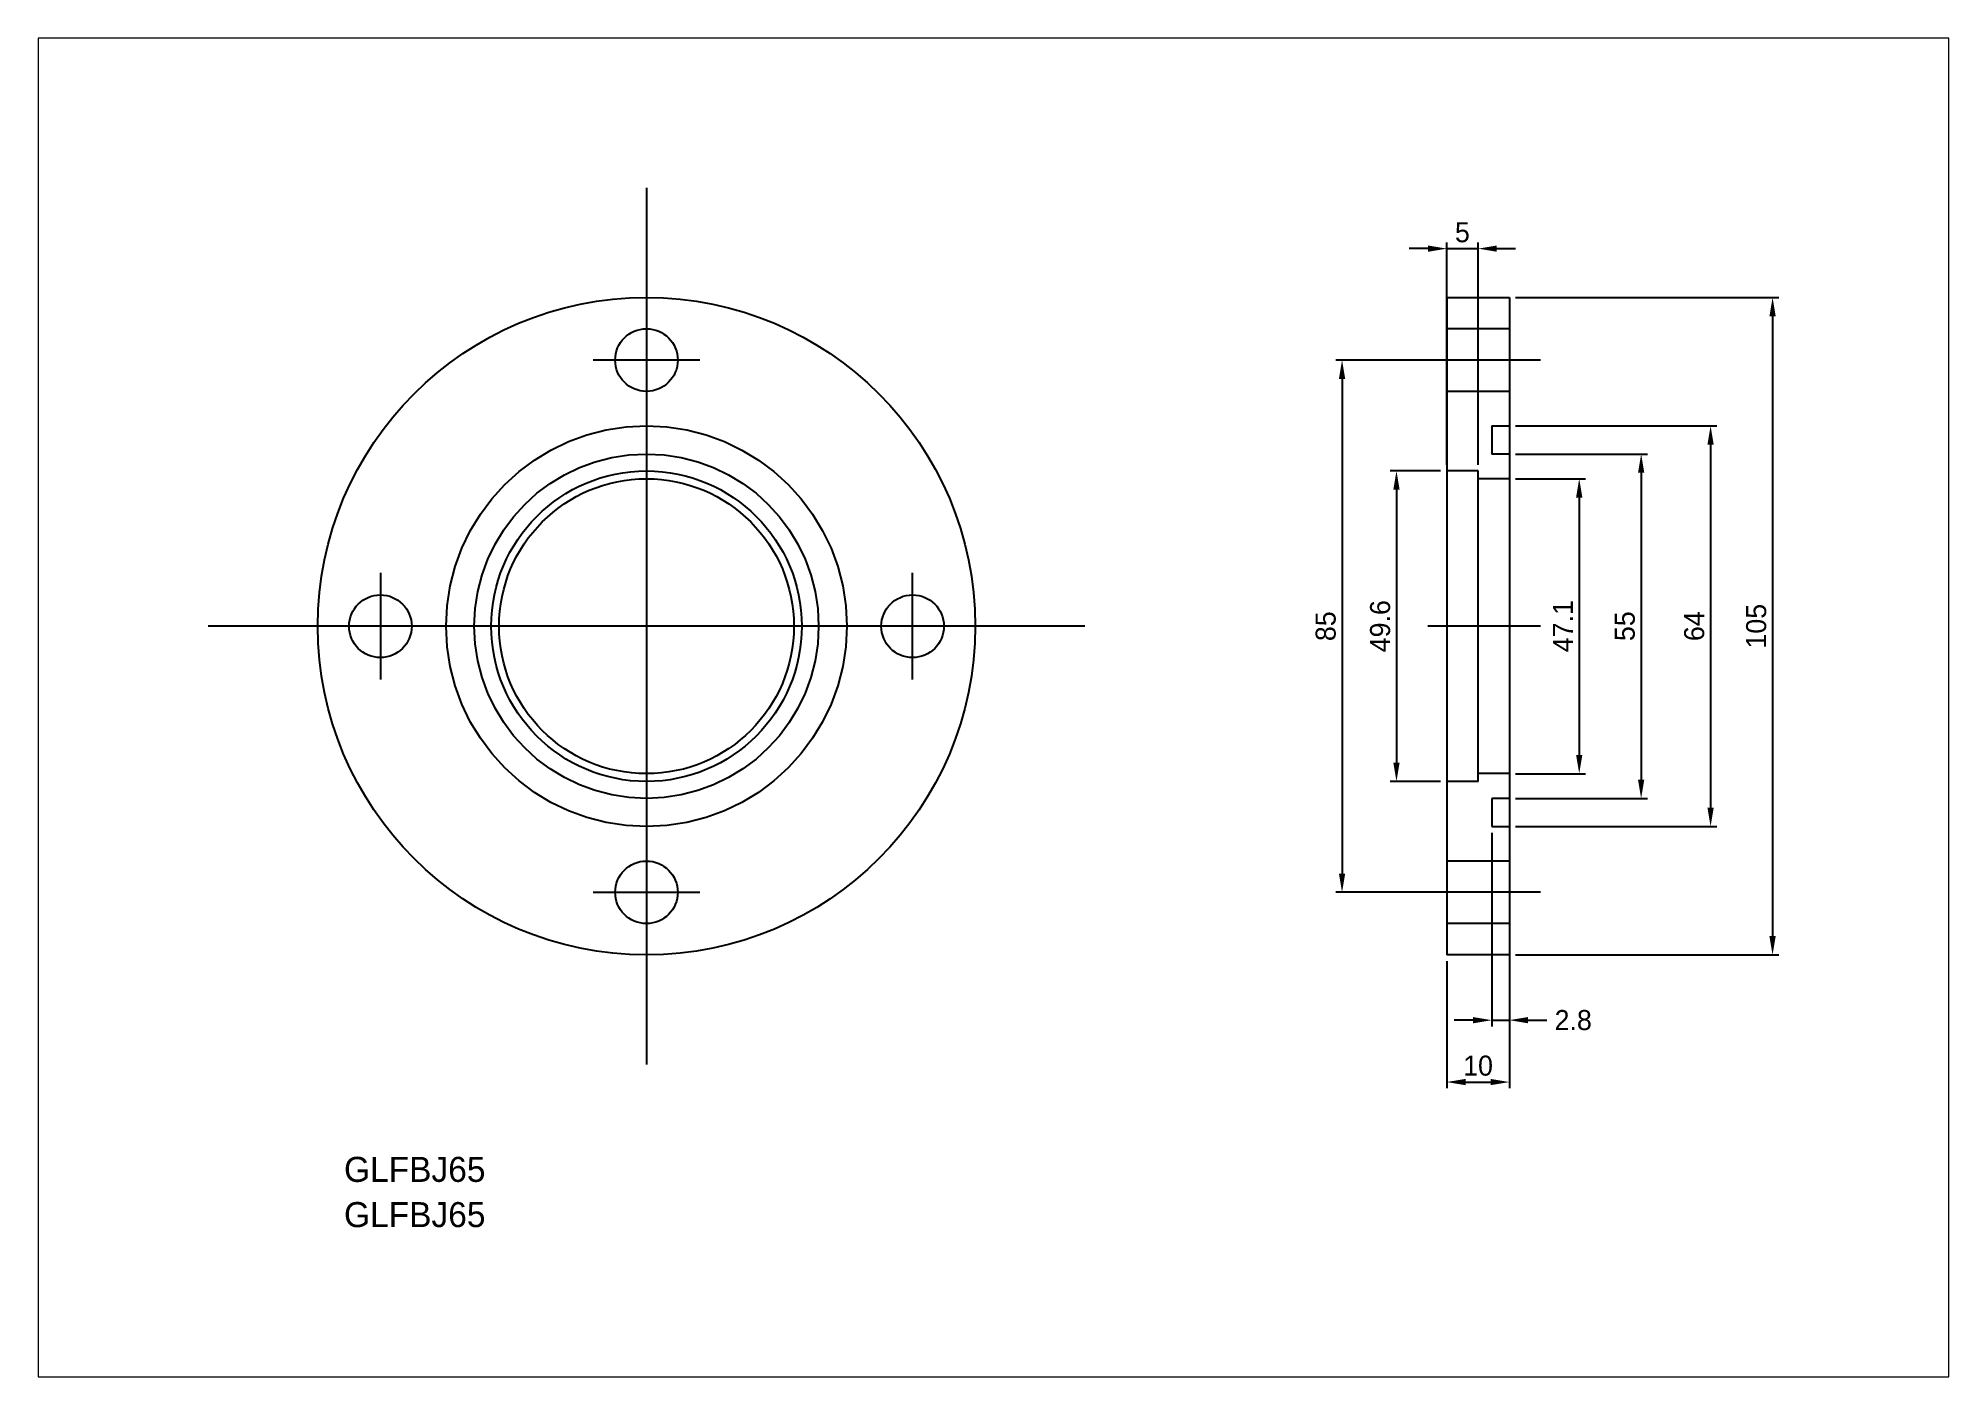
# Paper-space layout 'レイアウト1' of a CAD drawing. Extents: x 1.14 to 10.3, y 0.8 to 7.21.
# The model-space entities are those that its viewports show. They can reach past a viewport. Long polylines and large blocks are cut down to what shows.
import ezdxf

# ---------------------------------------------------------------- set-up
doc = ezdxf.new("R2010")
doc.units = 0
doc.header["$MEASUREMENT"] = 0
doc.linetypes.add('CENTER', pattern=[2, 1.25, -0.25, 0.25, -0.25])
doc.linetypes.add('DASHED', pattern=[0.75, 0.5, -0.25])
doc.layers.get('0').update_dxf_attribs({"linetype": 'CONTINUOUS'})
doc.layers.get('DEFPOINTS').update_dxf_attribs({"linetype": 'CONTINUOUS'})
doc.layers.add('CENTER', color=1, linetype='CENTER')
doc.dimstyles.new('MISUMI', dxfattribs={"dimtxt": 3.2, "dimasz": 3, "dimexe": 1, "dimexo": 1, "dimgap": 1, "dimtad": 1, "dimdec": 4, "dimdsep": 46, "dimtxsty": 'STANDARD', "dimcen": 0, "dimadec": 0, "dimazin": 0, "dimtfac": 0.6, "dimtdec": 4, "dimtix": 1, "dimtmove": 2, "dimatfit": 3, "dimfxl": 1, "dimtvp": 1, "dimtolj": 1, "dimarcsym": 0})

# ---------------------------------------------------------------- blocks, each defined once
blk = doc.blocks.new('*D19')
at = {"color": 0, "linetype": 'Continuous', "lineweight": -2}
for p, q in [((378.35, 83.06), (370.32, 83.06)), ((371.32, 80.06), (371.32, 36.46)), ((378.35, 33.46), (370.32, 33.46))]:
    blk.add_line(p, q, dxfattribs=at)
at = {"color": 0, "linetype": 'Continuous'}
for points in [[(370.82, 80.06), (371.82, 80.06), (371.32, 83.06)], [(370.82, 36.46), (371.82, 36.46), (371.32, 33.46)]]:
    blk.add_solid(points, dxfattribs=at)
at = {"layer": 'DEFPOINTS', "color": 0, "linetype": 'Continuous'}
for p in [(379.35, 83.06), (371.32, 33.46), (379.35, 33.46)]:
    blk.add_point(p, dxfattribs=at)
at = {"color": 0, "linetype": 'Continuous', "insert": (368.72, 58.26), "char_height": 3.2, "attachment_point": 5, "rotation": 90}
blk.add_mtext('\\A1;49.6', dxfattribs=at)
blk = doc.blocks.new('*D18')
at = {"color": 0, "linetype": 'Continuous', "lineweight": -2}
for p, q in [((390.35, 81.81), (401.51, 81.81)), ((400.51, 78.81), (400.51, 37.71)), ((390.35, 34.71), (401.51, 34.71))]:
    blk.add_line(p, q, dxfattribs=at)
at = {"color": 0, "linetype": 'Continuous'}
for points in [[(400.01, 78.81), (401.01, 78.81), (400.51, 81.81)], [(400.01, 37.71), (401.01, 37.71), (400.51, 34.71)]]:
    blk.add_solid(points, dxfattribs=at)
at = {"layer": 'DEFPOINTS', "color": 0, "linetype": 'Continuous'}
for p in [(389.35, 81.81), (389.35, 34.71), (400.51, 34.71)]:
    blk.add_point(p, dxfattribs=at)
at = {"color": 0, "linetype": 'Continuous', "insert": (397.91, 58.26), "char_height": 3.2, "attachment_point": 5, "rotation": 90}
blk.add_mtext('\\A1;47.1', dxfattribs=at)
blk = doc.blocks.new('*D17')
at = {"color": 0, "linetype": 'Continuous', "lineweight": -2}
for p, q in [((378.35, 100.76), (361.63, 100.76)), ((362.63, 97.76), (362.63, 18.76)), ((378.35, 15.76), (361.63, 15.76))]:
    blk.add_line(p, q, dxfattribs=at)
at = {"color": 0, "linetype": 'Continuous'}
for points in [[(362.13, 97.76), (363.13, 97.76), (362.63, 100.76)], [(362.13, 18.76), (363.13, 18.76), (362.63, 15.76)]]:
    blk.add_solid(points, dxfattribs=at)
at = {"layer": 'DEFPOINTS', "color": 0, "linetype": 'Continuous'}
for p in [(379.35, 100.76), (362.63, 15.76), (379.35, 15.76)]:
    blk.add_point(p, dxfattribs=at)
at = {"color": 0, "linetype": 'Continuous', "insert": (360.03, 58.26), "char_height": 3.2, "attachment_point": 5, "rotation": 90}
blk.add_mtext('\\A1;85', dxfattribs=at)
blk = doc.blocks.new('*D16')
at = {"color": 0, "linetype": 'Continuous', "lineweight": -2}
for p, q in [((379.35, 84.06), (379.35, 119.56)), ((384.35, 84.06), (384.35, 119.56)), ((376.35, 118.56), (373.35, 118.56)), ((379.35, 118.56), (384.35, 118.56)), ((387.35, 118.56), (390.35, 118.56))]:
    blk.add_line(p, q, dxfattribs=at)
at = {"color": 0, "linetype": 'Continuous'}
for points in [[(376.35, 119.06), (376.35, 118.06), (379.35, 118.56)], [(387.35, 119.06), (387.35, 118.06), (384.35, 118.56)]]:
    blk.add_solid(points, dxfattribs=at)
at = {"layer": 'DEFPOINTS', "color": 0, "linetype": 'Continuous'}
for p in [(384.35, 118.56), (379.35, 83.06), (384.35, 83.06)]:
    blk.add_point(p, dxfattribs=at)
at = {"color": 0, "linetype": 'Continuous', "insert": (381.85, 121.16), "char_height": 3.2, "attachment_point": 5}
blk.add_mtext('\\A1;5', dxfattribs=at)
blk = doc.blocks.new('*D15')
at = {"color": 0, "linetype": 'Continuous', "lineweight": -2}
for p, q in [((390.35, 85.76), (411.4, 85.76)), ((410.4, 82.76), (410.4, 33.76)), ((390.35, 30.76), (411.4, 30.76))]:
    blk.add_line(p, q, dxfattribs=at)
at = {"color": 0, "linetype": 'Continuous'}
for points in [[(409.9, 82.76), (410.9, 82.76), (410.4, 85.76)], [(409.9, 33.76), (410.9, 33.76), (410.4, 30.76)]]:
    blk.add_solid(points, dxfattribs=at)
at = {"layer": 'DEFPOINTS', "color": 0, "linetype": 'Continuous'}
for p in [(389.35, 85.76), (389.35, 30.76), (410.4, 30.76)]:
    blk.add_point(p, dxfattribs=at)
at = {"color": 0, "linetype": 'Continuous', "insert": (407.8, 58.26), "char_height": 3.2, "attachment_point": 5, "rotation": 90}
blk.add_mtext('\\A1;55', dxfattribs=at)
blk = doc.blocks.new('*D14')
at = {"color": 0, "linetype": 'Continuous', "lineweight": -2}
for p, q in [((390.35, 90.26), (422.49, 90.26)), ((421.49, 87.26), (421.49, 29.26)), ((390.35, 26.26), (422.49, 26.26))]:
    blk.add_line(p, q, dxfattribs=at)
at = {"color": 0, "linetype": 'Continuous'}
for points in [[(420.99, 87.26), (421.99, 87.26), (421.49, 90.26)], [(420.99, 29.26), (421.99, 29.26), (421.49, 26.26)]]:
    blk.add_solid(points, dxfattribs=at)
at = {"layer": 'DEFPOINTS', "color": 0, "linetype": 'Continuous'}
for p in [(389.35, 90.26), (389.35, 26.26), (421.49, 26.26)]:
    blk.add_point(p, dxfattribs=at)
at = {"color": 0, "linetype": 'Continuous', "insert": (418.89, 58.26), "char_height": 3.2, "attachment_point": 5, "rotation": 90}
blk.add_mtext('\\A1;64', dxfattribs=at)
blk = doc.blocks.new('*D13')
at = {"color": 0, "linetype": 'Continuous', "lineweight": -2}
for p, q in [((386.55, 25.26), (386.55, -5.66)), ((389.35, 25.26), (389.35, -5.66)), ((383.55, -4.66), (380.55, -4.66)), ((386.55, -4.66), (389.35, -4.66)), ((392.35, -4.66), (395.35, -4.66))]:
    blk.add_line(p, q, dxfattribs=at)
at = {"color": 0, "linetype": 'Continuous'}
for points in [[(383.55, -4.16), (383.55, -5.16), (386.55, -4.66)], [(392.35, -4.16), (392.35, -5.16), (389.35, -4.66)]]:
    blk.add_solid(points, dxfattribs=at)
at = {"layer": 'DEFPOINTS', "color": 0, "linetype": 'Continuous'}
for p in [(386.55, 26.26), (389.35, 26.26), (389.35, -4.66)]:
    blk.add_point(p, dxfattribs=at)
at = {"color": 0, "linetype": 'Continuous', "insert": (399.55, -4.66), "char_height": 3.2, "attachment_point": 5}
blk.add_mtext('\\A1;2.8', dxfattribs=at)
blk = doc.blocks.new('*D12')
at = {"color": 0, "linetype": 'Continuous', "lineweight": -2}
for p, q in [((390.35, 110.76), (432.39, 110.76)), ((431.39, 107.76), (431.39, 8.76)), ((390.35, 5.76), (432.39, 5.76))]:
    blk.add_line(p, q, dxfattribs=at)
at = {"color": 0, "linetype": 'Continuous'}
for points in [[(430.89, 107.76), (431.89, 107.76), (431.39, 110.76)], [(430.89, 8.76), (431.89, 8.76), (431.39, 5.76)]]:
    blk.add_solid(points, dxfattribs=at)
at = {"layer": 'DEFPOINTS', "color": 0, "linetype": 'Continuous'}
for p in [(389.35, 110.76), (389.35, 5.76), (431.39, 5.76)]:
    blk.add_point(p, dxfattribs=at)
at = {"color": 0, "linetype": 'Continuous', "insert": (428.79, 58.26), "char_height": 3.2, "attachment_point": 5, "rotation": 90}
blk.add_mtext('\\A1;105', dxfattribs=at)
blk = doc.blocks.new('*D11')
at = {"color": 0, "linetype": 'Continuous', "lineweight": -2}
for p, q in [((379.35, 4.76), (379.35, -15.54)), ((389.35, 4.76), (389.35, -15.54)), ((382.35, -14.54), (386.35, -14.54))]:
    blk.add_line(p, q, dxfattribs=at)
at = {"color": 0, "linetype": 'Continuous'}
for points in [[(382.35, -14.04), (382.35, -15.04), (379.35, -14.54)], [(386.35, -14.04), (386.35, -15.04), (389.35, -14.54)]]:
    blk.add_solid(points, dxfattribs=at)
at = {"layer": 'DEFPOINTS', "color": 0, "linetype": 'Continuous'}
for p in [(379.35, 5.76), (389.35, 5.76), (389.35, -14.54)]:
    blk.add_point(p, dxfattribs=at)
at = {"color": 0, "linetype": 'Continuous', "insert": (384.35, -11.94), "char_height": 3.2, "attachment_point": 5}
blk.add_mtext('\\A1;10', dxfattribs=at)

msp = doc.modelspace()

# ---------------------------------------------------------------- linework, layer by layer
at = {"color": 7, "linetype": 'Continuous'}
for p, q in [((379.34932, 110.76285), (389.34932, 110.76285)), ((379.34932, 110.76285), (379.34932, 5.76285)), ((389.34932, 110.76285), (389.34932, 5.76285)), ((389.34932, 5.76285), (379.34932, 5.76285))]:
    msp.add_line(p, q, dxfattribs=at)
at = {"color": 3, "linetype": 'DASHED'}
for p, q in [((389.34932, 105.76285), (379.34932, 105.76285)), ((389.34932, 95.76285), (379.34932, 95.76285)), ((386.54932, 90.26285), (389.34932, 90.26285)), ((386.54932, 90.26285), (386.54932, 85.76285)), ((389.34932, 85.76285), (386.54932, 85.76285)), ((384.34932, 83.06285), (379.34932, 83.06285)), ((384.34932, 33.46285), (384.34932, 83.06285)), ((389.34932, 81.81285), (384.34932, 81.81285)), ((389.34932, 34.71285), (384.34932, 34.71285)), ((384.34932, 33.46285), (379.34932, 33.46285)), ((389.34932, 30.76285), (386.54932, 30.76285)), ((386.54932, 30.76285), (386.54932, 26.26285)), ((386.54932, 26.26285), (389.34932, 26.26285)), ((389.34932, 20.76285), (379.34932, 20.76285)), ((389.34932, 10.76285), (379.34932, 10.76285))]:
    msp.add_line(p, q, dxfattribs=at)
at = {"color": 7, "linetype": 'Continuous'}
for centre, radius in [((251.53344, 58.26285), 52.5), ((251.53344, 100.76285), 5), ((251.53344, 58.26285), 24.8), ((251.53344, 58.26285), 23.55), ((209.03344, 58.26285), 5), ((294.03344, 58.26285), 5), ((251.53344, 15.76285), 5)]:
    msp.add_circle(centre, radius, dxfattribs=at)
at = {"color": 3, "linetype": 'DASHED'}
for radius in [32, 27.5]:
    msp.add_circle((251.53344, 58.26285), radius, dxfattribs=at)
at = {"layer": 'CENTER', "color": 1, "linetype": 'CENTER'}
for p, q in [((251.53344, 128.26285), (251.53344, -11.73715)), ((260.03344, 100.76285), (243.03344, 100.76285)), ((394.34932, 100.76285), (376.34932, 100.76285)), ((209.03344, 66.76285), (209.03344, 49.76285)), ((294.03344, 49.76285), (294.03344, 66.76285)), ((321.53344, 58.26285), (181.53344, 58.26285)), ((394.34932, 58.26285), (376.34932, 58.26285)), ((243.03344, 15.76285), (260.03344, 15.76285)), ((394.34932, 15.76285), (376.34932, 15.76285))]:
    msp.add_line(p, q, dxfattribs=at)

# ---------------------------------------------------------------- texts
at = {"color": 7, "linetype": 'Continuous'}
for p in [(203.21968, -30.48543), (203.21968, -37.70847)]:
    msp.add_text('GLFBJ65', height=4, dxfattribs=at).set_placement(p)

# ---------------------------------------------------------------- dimensions: what is measured, and where the dimension line sits
for base, p1, p2, picture, middle in [((384.34932, 118.56434), (379.34932, 83.06285), (384.34932, 83.06285), '*D16', (381.84932, 121.16434)), ((389.34932, -14.54233), (379.34932, 5.76285), (389.34932, 5.76285), '*D11', (384.34932, -11.94233))]:
    dim = msp.add_linear_dim(base=base, p1=p1, p2=p2, dimstyle='MISUMI', dxfattribs=at)
    dim.commit()
    dim.dimension.update_dxf_attribs({"geometry": picture, "text_midpoint": middle})
for base, p1, p2, picture, middle in [((431.38545, 5.76285), (389.34932, 110.76285), (389.34932, 5.76285), '*D12', (428.78545, 58.26285)), ((362.6325, 15.76285), (379.34932, 100.76285), (379.34932, 15.76285), '*D17', (360.0325, 58.26285)), ((421.49467, 26.26285), (389.34932, 90.26285), (389.34932, 26.26285), '*D14', (418.89467, 58.26285)), ((410.39771, 30.76285), (389.34932, 85.76285), (389.34932, 30.76285), '*D15', (407.79771, 58.26285)), ((371.31708, 33.46285), (379.34932, 83.06285), (379.34932, 33.46285), '*D19', (368.71708, 58.26285)), ((400.50693, 34.71285), (389.34932, 81.81285), (389.34932, 34.71285), '*D18', (397.90693, 58.26285))]:
    dim = msp.add_linear_dim(base=base, p1=p1, p2=p2, angle=90, dimstyle='MISUMI', dxfattribs=at)
    dim.commit()
    dim.dimension.update_dxf_attribs({"geometry": picture, "text_midpoint": middle})
dim = msp.add_linear_dim(base=(389.34932, -4.65579), p1=(386.54932, 26.26285), p2=(389.34932, 26.26285), dimstyle='MISUMI', dxfattribs=at)
dim.commit()
dim.dimension.update_dxf_attribs({"geometry": '*D13', "text_midpoint": (399.54932, -4.65579), "dimtype": 160})

psp = doc.layouts.new('レイアウト1')

# ---------------------------------------------------------------- viewports
at = {"layer": '0', "color": 7, "linetype": 'Continuous'}
psp.add_viewport(center=(5.7217, 4.0083), size=(9.1547, 6.413333), view_center_point=(306.95944, 45.27719), view_height=213.7777686, dxfattribs=at)

doc.saveas('drawing.dxf')
